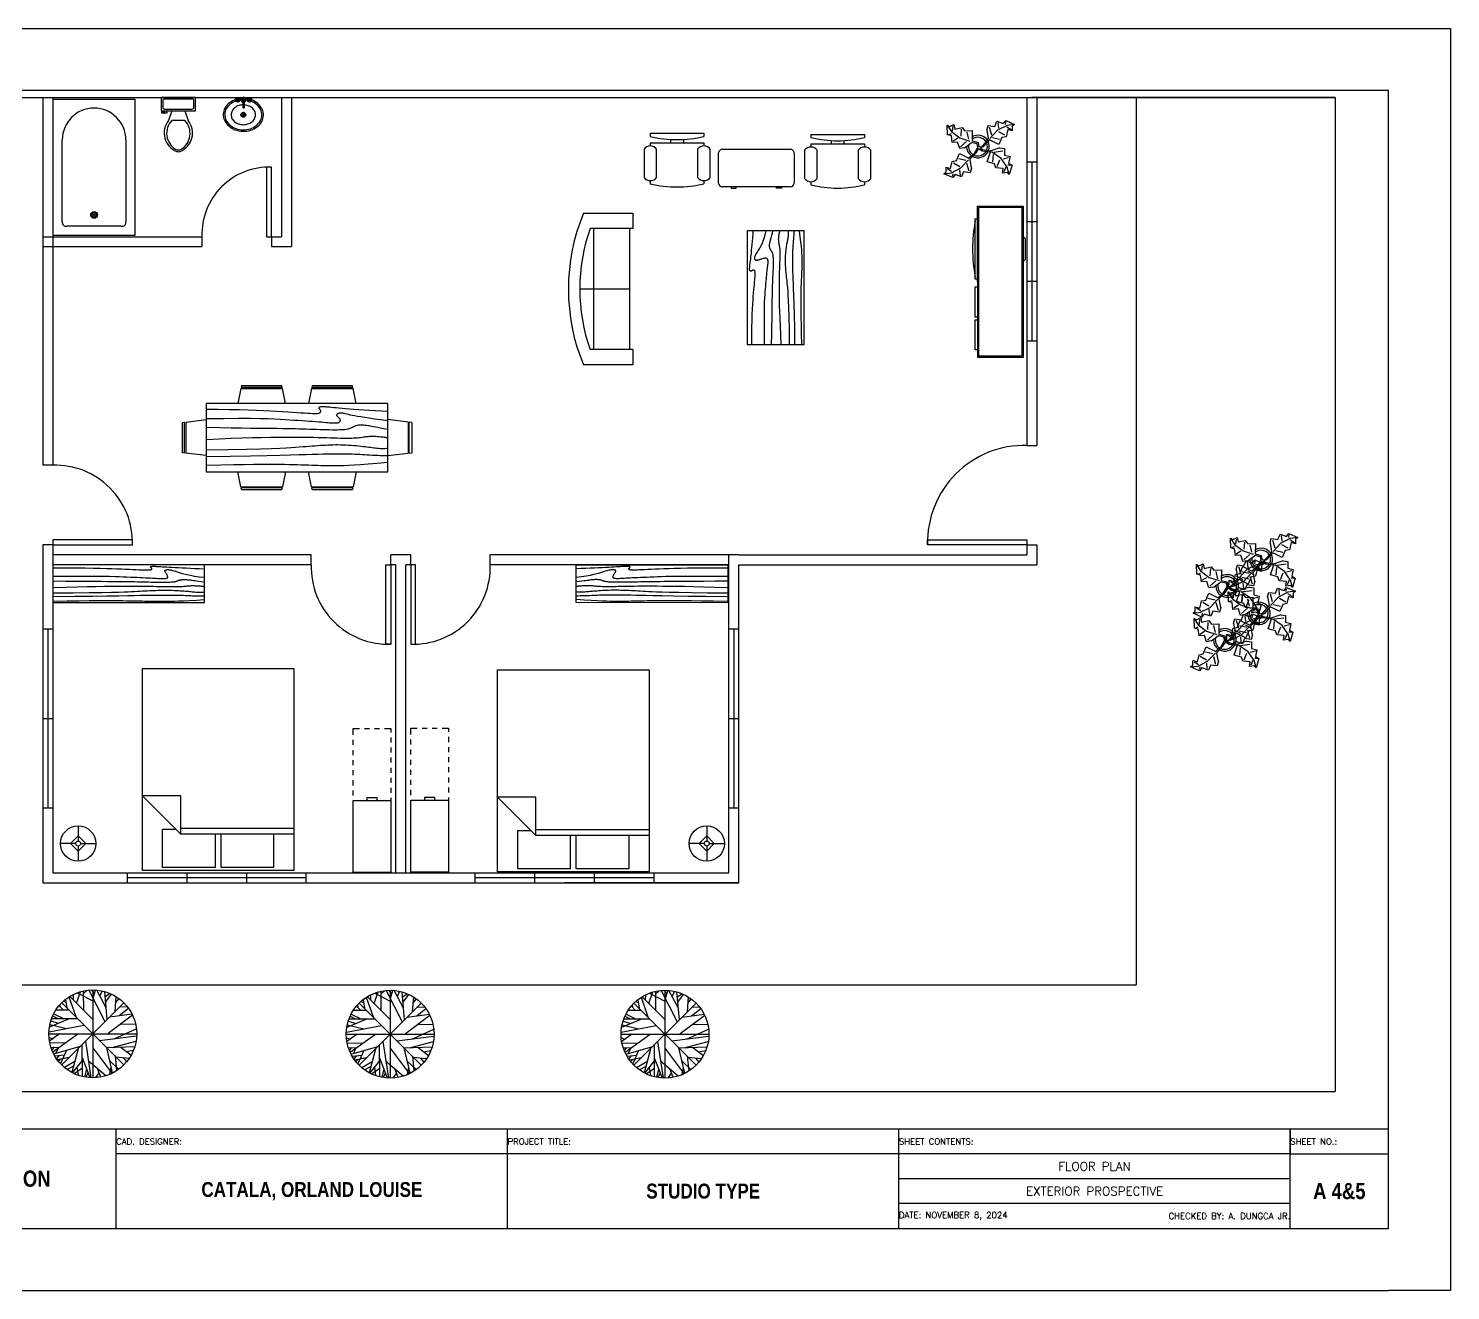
# Model space of a CAD drawing. Header units: millimetres. Extents: x 1647 to 2514, y 648 to 1156.
# Drawn here: x 1942 to 2514, y 648 to 1156 of the extents above; entities that cross this region are included whole.
import ezdxf

# ---------------------------------------------------------------- set-up
doc = ezdxf.new("R2010")
doc.units = ezdxf.units.MM
doc.styles.get("Standard").update_dxf_attribs({"font": 'swisscbo.ttf', "height": 6.5})

# ---------------------------------------------------------------- blocks, each defined once
blk = doc.blocks.new('Sofa - Roundback Loveseat 5 ft.')
at = {"linetype": 'Continuous'}
for p, q in [((0, -32.44198), (0, -5.99998)), ((-24, -33.99998), (-24, -11.46958)), ((-23.9998, -13.38178), (23.99986, -13.38178)), ((24.00004, -33.99998), (24.00004, -11.46958)), ((-24, -32.44198), (24.00004, -32.44198))]:
    blk.add_line(p, q, dxfattribs=at)
for points in [[(-24, -33.99998), (-30, -33.99998), (-30, -7.99998)], [(30.00004, -7.99998), (30.00004, -33.99998), (24.00004, -33.99998)]]:
    blk.add_lwpolyline(points, dxfattribs=at)
for centre, radius, start, end in [((0, -60.24998), 60.24998, 60.13715, 119.8628), ((0, -61.38438), 55.38444, 64.32083, 115.6792)]:
    blk.add_arc(centre, radius, start, end, dxfattribs=at)
blk = doc.blocks.new('Table - Rectangular Woodgrain 60 x 30 in.')
at = {"linetype": 'Continuous'}
for p, q in [((0, 0), (0, -30)), ((60, 0), (0, 0)), ((60, -30), (60, 0)), ((0, -30), (60, -30))]:
    blk.add_line(p, q, dxfattribs=at)
for points in [[(0, -2.4), (4.8155, -2.418), (9.0302, -2.4688), (12.709, -2.5477), (15.9167, -2.65), (18.7181, -2.7711), (21.1781, -2.9063), (23.3616, -3.0508), (25.3333, -3.2), (27.1477, -3.3495), (28.8172, -3.4958), (30.3437, -3.636), (31.7291, -3.7667), (32.9756, -3.8849), (34.0849, -3.9875), (35.059, -4.0714), (35.9, -4.1334), (36.6114, -4.1711), (37.2041, -4.1854), (37.6906, -4.1779), (38.0833, -4.15), (38.3948, -4.1034), (38.6375, -4.0396), (38.8239, -3.9602), (38.9666, -3.8667), (39.0764, -3.7608), (39.1573, -3.6448), (39.2116, -3.521), (39.2416, -3.3917), (39.2498, -3.2593), (39.2385, -3.1261), (39.21, -2.9944), (39.1666, -2.8667), (39.111, -2.7447), (39.0468, -2.6281), (38.978, -2.5163), (38.9083, -2.4083), (38.8418, -2.3035), (38.7823, -2.201), (38.7337, -2.1001), (38.7, -2), (38.6844, -1.9003), (38.6875, -1.8021), (38.7094, -1.707), (38.75, -1.6167), (38.8094, -1.5326), (38.8875, -1.4563), (38.9844, -1.3893), (39.1, -1.3333), (39.2351, -1.2896), (39.3937, -1.2583), (39.5804, -1.2396), (39.8, -1.2333), (40.057, -1.2396), (40.3562, -1.2583), (40.7023, -1.2896), (41.1, -1.3333), (41.5547, -1.3895), (42.0755, -1.4573), (42.6721, -1.5361), (43.3542, -1.625), (44.1316, -1.7233), (45.014, -1.8302), (46.0114, -1.9449), (47.1333, -2.0667), (48.3862, -2.1947), (49.7625, -2.3281), (51.2513, -2.4663), (52.8416, -2.6083), (54.5226, -2.7535), (56.2833, -2.9011), (58.1127, -3.0501), (60, -3.2)], [(0, -9.2), (6.5759, -9.0858), (11.9385, -9.0365), (16.2527, -9.0418), (19.6833, -9.0917), (22.3952, -9.1759), (24.5531, -9.2844), (26.322, -9.4069), (27.8666, -9.5333), (29.3241, -9.6553), (30.7203, -9.7719), (32.0532, -9.8837), (33.3208, -9.9917), (34.5213, -10.0965), (35.6526, -10.199), (36.7128, -10.2999), (37.7, -10.4), (38.6129, -10.4996), (39.4531, -10.5969), (40.223, -10.6895), (40.925, -10.775), (41.5613, -10.8512), (42.1344, -10.9156), (42.6465, -10.966), (43.1, -11), (43.4976, -11.0158), (43.8437, -11.0136), (44.143, -10.9942), (44.4, -10.9583), (44.6195, -10.9069), (44.8062, -10.8406), (44.9648, -10.7603), (45.1, -10.6667), (45.2155, -10.5598), (45.3114, -10.4365), (45.3871, -10.2929), (45.4416, -10.125), (45.4743, -9.929), (45.4844, -9.7011), (45.4709, -9.4371), (45.4333, -9.1333), (45.3716, -8.7883), (45.2896, -8.4104), (45.1919, -8.0107), (45.0833, -7.6), (44.9685, -7.1893), (44.8521, -6.7896), (44.7388, -6.4117), (44.6333, -6.0667), (44.54, -5.7628), (44.4614, -5.4979), (44.4001, -5.2675), (44.3583, -5.0667), (44.3384, -4.8909), (44.3427, -4.7354), (44.3736, -4.5956), (44.4333, -4.4667), (44.5236, -4.3453), (44.6427, -4.2333), (44.7884, -4.1339), (44.9583, -4.05), (45.1501, -3.9849), (45.3614, -3.9417), (45.59, -3.9234), (45.8333, -3.9333), (46.0915, -3.9749), (46.3734, -4.0531), (46.6906, -4.1736), (47.0542, -4.3417), (47.4756, -4.5629), (47.9661, -4.8427), (48.5372, -5.1866), (49.2, -5.6), (49.9676, -6.0844), (50.8594, -6.625), (51.8965, -7.2031), (53.1, -7.8), (54.491, -8.3969), (56.0906, -8.975), (57.9199, -9.5156), (60, -10)], [(0, -12.8), (5.1847, -12.9322), (9.6213, -13.0323), (13.3963, -13.1059), (16.5958, -13.1583), (19.3063, -13.1952), (21.614, -13.2219), (23.6054, -13.2439), (25.3666, -13.2667), (26.9728, -13.2947), (28.4531, -13.3281), (29.8256, -13.3663), (31.1083, -13.4083), (32.3191, -13.4535), (33.476, -13.501), (34.597, -13.5501), (35.7, -13.6), (36.7984, -13.6497), (37.8875, -13.6979), (38.9578, -13.743), (40, -13.7833), (41.0047, -13.8174), (41.9625, -13.8438), (42.864, -13.8607), (43.7, -13.8667), (44.4631, -13.8604), (45.1552, -13.8417), (45.7801, -13.8104), (46.3416, -13.7667), (46.8439, -13.7104), (47.2906, -13.6417), (47.6858, -13.5604), (48.0333, -13.4667), (48.3375, -13.3608), (48.6042, -13.2448), (48.8396, -13.121), (49.05, -12.9917), (49.2417, -12.8593), (49.4208, -12.7261), (49.5937, -12.5944), (49.7667, -12.4667), (49.9452, -12.3451), (50.1323, -12.2313), (50.3303, -12.1268), (50.5416, -12.0333), (50.7686, -11.9524), (51.0135, -11.8854), (51.2788, -11.8341), (51.5666, -11.8), (51.8785, -11.7843), (52.2116, -11.7865), (52.562, -11.8059), (52.926, -11.8417), (53.2998, -11.8931), (53.6795, -11.9594), (54.0614, -12.0397), (54.4416, -12.1333), (54.8223, -12.2401), (55.2293, -12.3625), (55.6942, -12.5037), (56.2489, -12.6667), (56.9251, -12.8547), (57.7545, -13.0708), (58.7689, -13.3182), (60, -13.6)], [(0, -18), (5.124, -17.7273), (9.6609, -17.5057), (13.6705, -17.3303), (17.2125, -17.1958), (20.3467, -17.0973), (23.1328, -17.0297), (25.6307, -16.9878), (27.9, -16.9667), (29.9928, -16.9617), (31.9302, -16.9703), (33.7254, -16.9907), (35.3917, -17.0208), (36.9423, -17.0588), (38.3906, -17.1026), (39.7499, -17.1503), (41.0333, -17.2), (42.2519, -17.2496), (43.4073, -17.2969), (44.4986, -17.3395), (45.525, -17.375), (46.4858, -17.4012), (47.3802, -17.4156), (48.2074, -17.416), (48.9667, -17.4), (49.6583, -17.3662), (50.2872, -17.3167), (50.8595, -17.2547), (51.3812, -17.1833), (51.8584, -17.1057), (52.2971, -17.025), (52.7034, -16.9443), (53.0833, -16.8667), (53.443, -16.7951), (53.789, -16.7313), (54.128, -16.6768), (54.4666, -16.6334), (54.8115, -16.6024), (55.1693, -16.5854), (55.5465, -16.5841), (55.95, -16.6), (56.3828, -16.6337), (56.8346, -16.6823), (57.2915, -16.7418), (57.7396, -16.8084), (58.165, -16.878), (58.5539, -16.9469), (58.8924, -17.0111), (59.1666, -17.0667), (59.3679, -17.1107), (59.5078, -17.1438), (59.6032, -17.1675), (59.6708, -17.1833), (59.7275, -17.193), (59.7901, -17.1979), (59.8753, -17.1998), (60, -17.2)], [(0, -22.4), (8.0098, -22.2501), (14.4094, -22.1011), (19.4168, -21.9535), (23.25, -21.8083), (26.1269, -21.6663), (28.2656, -21.5281), (29.884, -21.3947), (31.2, -21.2667), (32.3967, -21.1448), (33.5172, -21.0292), (34.5697, -20.9198), (35.5625, -20.8167), (36.5037, -20.7198), (37.4015, -20.6292), (38.2642, -20.5448), (39.1, -20.4667), (39.9164, -20.3951), (40.7187, -20.3313), (41.5117, -20.2768), (42.3, -20.2333), (43.0883, -20.2024), (43.8812, -20.1854), (44.6836, -20.1841), (45.5, -20.2), (46.3328, -20.234), (47.1747, -20.2844), (48.0163, -20.3488), (48.8479, -20.425), (49.66, -20.5106), (50.4429, -20.6031), (51.1872, -20.7004), (51.8833, -20.8), (52.5246, -20.8999), (53.1166, -20.9995), (53.6681, -21.0983), (54.1875, -21.1958), (54.6834, -21.2919), (55.1646, -21.3859), (55.6394, -21.4777), (56.1167, -21.5667), (56.6028, -21.6515), (57.0961, -21.7266), (57.5929, -21.7852), (58.0896, -21.8208), (58.5823, -21.8268), (59.0674, -21.7964), (59.5412, -21.723), (60, -21.6)], [(0, -25.2), (8.6355, -25.0504), (15.7026, -24.9031), (21.4049, -24.7606), (25.9458, -24.625), (29.529, -24.4988), (32.3578, -24.3844), (34.6359, -24.284), (36.5667, -24.2), (38.3213, -24.1341), (39.9417, -24.0854), (41.437, -24.0523), (42.8167, -24.0333), (44.0901, -24.0268), (45.2667, -24.0313), (46.3557, -24.0451), (47.3667, -24.0667), (48.309, -24.0947), (49.1928, -24.1287), (50.0284, -24.168), (50.826, -24.2125), (51.5959, -24.2617), (52.3483, -24.3151), (53.0935, -24.3725), (53.8417, -24.4334), (54.6009, -24.497), (55.3699, -24.561), (56.1454, -24.6226), (56.9239, -24.6792), (57.7021, -24.7279), (58.4764, -24.7662), (59.2435, -24.7911), (60, -24.8)], [(0, -28.8), (5.6867, -28.6681), (10.45, -28.5698), (14.407, -28.5012), (17.675, -28.4584), (20.3711, -28.4374), (22.6125, -28.4344), (24.5164, -28.4455), (26.2, -28.4667), (27.762, -28.4947), (29.2276, -28.5281), (30.6033, -28.5663), (31.8958, -28.6084), (33.1118, -28.6535), (34.2578, -28.7011), (35.3405, -28.7501), (36.3666, -28.8), (37.3443, -28.8497), (38.288, -28.8974), (39.2137, -28.9412), (40.1375, -28.9792), (41.0753, -29.0093), (42.0432, -29.0297), (43.0572, -29.0384), (44.1333, -29.0333), (45.2936, -29.0114), (46.5843, -28.9641), (48.0579, -28.8816), (49.7666, -28.7542), (51.7629, -28.5721), (54.0989, -28.3255), (56.8272, -28.0048), (60, -27.6)]]:
    blk.add_lwpolyline(points, dxfattribs=at)
blk = doc.blocks.new('Entertainment Center')
at = {"linetype": 'Continuous'}
for p, q in [((-4, 0), (-5, -1)), ((4, 0), (-4, 0)), ((5, -1), (4, 0)), ((-17, -19), (-17, -1)), ((-17, -1), (43, -1)), ((-16.5, -18.5), (-16.5, -1.5)), ((-16.5, -1.5), (42.5, -1.5)), ((42.5, -1.5), (42.5, -18.5)), ((43, -1), (43, -19)), ((43, -19), (-17, -19)), ((42.5, -18.5), (-16.5, -18.5)), ((-12, -20), (-12, -19)), ((12, -20), (-12, -20)), ((12, -19), (12, -20)), ((15, -20), (15, -19)), ((27, -20), (15, -20)), ((27, -19), (27, -20)), ((28, -20), (28, -19)), ((40, -20), (28, -20)), ((40, -19), (40, -20))]:
    blk.add_line(p, q, dxfattribs=at)
blk.add_arc((0, 40), 61, 259.6111, 280.3889, dxfattribs=at)
blk = doc.blocks.new('Plant - Rubber or Philodendron')
at = {"linetype": 'Continuous'}
for p, q in [((-16.2005, 11.4774), (-13.9899, 8.1064)), ((-16.2005, 11.4774), (-14.8639, 10.7964)), ((-16.0159, 6.3329), (-16.2005, 11.4774)), ((-14.8639, 10.7964), (-12.6195, 11.8975)), ((-13.9899, 8.1064), (-9.5434, 4.7185)), ((-13.3174, 8.325), (-13.0735, 11.0065)), ((-12.6195, 11.8975), (-12.1909, 9.4345)), ((-12.1909, 9.4345), (-8.3829, 10.3)), ((-8.8369, 9.409), (-9.0894, 5.6095)), ((-8.3829, 10.3), (-7.0549, 8.501)), ((-7.0549, 8.501), (-3.0284, 8.6941)), ((-4.8529, 4.012), (-5.7184, 7.82)), ((-3.0284, 8.6941), (-3.0709, 3.1041)), ((4.6914, 8.8812), (5.3859, 11.2828)), ((4.6914, 8.8812), (5.5014, 4.4831)), ((5.3859, 11.2828), (8.8871, 10.7908)), ((5.9878, 10.4842), (7.1971, 6.3869)), ((10.3916, 8.7942), (6.2847, 4.4028)), ((8.8871, 10.7908), (9.9809, 13.4933)), ((9.9809, 13.4933), (13.3837, 12.301)), ((15.3859, 11.3055), (10.3916, 8.7942)), ((10.5828, 12.6946), (10.8893, 9.7953)), ((14.2977, 6.1031), (10.9934, 7.9956)), ((13.3837, 12.301), (14.68, 13.9039)), ((14.5816, 13.2037), (14.3848, 11.8033)), ((14.68, 13.9039), (19.3848, 11.8146)), ((15.7909, 9.1065), (14.8995, 5.3044)), ((15.2875, 10.6053), (17.5907, 9.2105)), ((19.3848, 11.8146), (15.3859, 11.3055)), ((18.1925, 8.4119), (15.7909, 9.1065)), ((19.3848, 11.8146), (18.1868, 10.9119)), ((18.1868, 10.9119), (18.1925, 8.4119)), ((-14.0069, 5.8704), (-16.0159, 6.3329)), ((-15.3434, 6.5514), (-13.9984, 6.9884)), ((-13.5868, 2.2894), (-14.0069, 5.8704)), ((-10.6784, 2.491), (-13.5868, 2.2894)), ((-13.1329, 3.1804), (-10.6614, 4.727)), ((-9.5858, -0.8715), (-10.6784, 2.491)), ((-9.5434, 4.7185), (-4.1917, 2.9888)), ((-9.1318, 0.0195), (-5.9793, 2.9025)), ((-7.1228, -0.443), (-3.5248, 2.2131)), ((-3.5248, 2.2131), (-3.3011, 2.4355)), ((-3.3011, 2.4355), (-0.5306, 1.7947)), ((-3.0709, 3.1041), (0.0797, 2.3163)), ((-0.5306, 1.7947), (-0.2255, -0.5527)), ((-0.5306, 1.7947), (-0.5306, 1.7947)), ((0.0797, 2.3163), (0.4866, -0.031)), ((0.4866, -0.031), (2.1141, 0.2298)), ((2.1141, 0.2298), (5.4346, 3.9146)), ((6.1032, 3.6844), (2.8262, -0.031)), ((5.4346, 3.9146), (5.5014, 4.4831)), ((11.1089, 1.1958), (6.1032, 3.6844)), ((7.7005, 4.8881), (11.5025, 3.9967)), ((12.7005, 4.8994), (11.1089, 1.1958)), ((14.8995, 5.3044), (12.7005, 4.8994)), ((-13.5228, -7.6679), (-11.3237, -7.2629)), ((-11.3237, -7.2629), (-9.7321, -3.5593)), ((-6.3237, -7.2516), (-10.1257, -6.3602)), ((-9.7321, -3.5593), (-4.7264, -6.0479)), ((-7.1228, -0.443), (-9.5858, -0.8715)), ((-9.0148, -11.1577), (-4.9047, -6.8122)), ((-2.019, -3.6148), (-4.7264, -6.0479)), ((-4.1246, -6.8466), (-4.0579, -6.2781)), ((-3.3146, -11.2447), (-4.1246, -6.8466)), ((-4.0579, -6.2781), (-0.9375, -3.1608)), ((-2.019, -3.6148), (-0.2255, -0.5527)), ((-0.9375, -3.1608), (0.5883, -0.8135)), ((0.5883, -0.8135), (2.2447, -2.0916)), ((2.8262, -0.031), (1.3003, -0.5527)), ((1.3003, -0.5527), (2.4193, -1.4655)), ((2.2447, -2.0916), (6.7108, -2.6626)), ((2.4193, -1.4655), (6.895, -2.1175)), ((4.943, -7.9659), (6.7108, -2.6626)), ((11.6605, -0.5413), (6.895, -2.1175)), ((12.3677, -6.1981), (7.219, -2.6772)), ((8.125, -4.0768), (7.7715, -7.9659)), ((8.3544, -2.7453), (13.1973, -2.1704)), ((10.2463, -10.4408), (11.6605, -6.9053)), ((11.6605, -0.5413), (14.1354, -0.8948)), ((15.5496, -10.7943), (12.3677, -6.1981)), ((16.2567, -5.8446), (13.4283, -6.5517)), ((14.1354, -0.8948), (14.1354, -4.4304)), ((14.1354, -4.4304), (16.9638, -5.1375)), ((16.9638, -5.1375), (16.2567, -8.673)), ((-18.008, -14.1781), (-16.8101, -13.2754)), ((-18.008, -14.1781), (-14.0091, -13.669)), ((-13.3032, -16.2674), (-18.008, -14.1781)), ((-16.8157, -10.7754), (-14.4141, -11.4699)), ((-16.8101, -13.2754), (-16.8157, -10.7754)), ((-13.9107, -12.9688), (-16.2139, -11.574)), ((-14.4141, -11.4699), (-13.5228, -7.6679)), ((-14.0091, -13.669), (-9.0148, -11.1577)), ((-12.0069, -14.6645), (-13.3032, -16.2674)), ((-13.2048, -15.5672), (-13.008, -14.1668)), ((-12.921, -8.4665), (-9.6166, -10.359)), ((-8.6042, -15.8568), (-12.0069, -14.6645)), ((-9.206, -15.0581), (-9.5126, -12.1588)), ((-7.5103, -13.1543), (-8.6042, -15.8568)), ((-4.0092, -13.6463), (-7.5103, -13.1543)), ((-4.611, -12.8477), (-5.8203, -8.7504)), ((-3.3146, -11.2447), (-4.0092, -13.6463)), ((8.8321, -9.0266), (4.943, -7.9659)), ((9.5392, -11.1479), (8.8321, -9.0266)), ((13.4283, -11.5015), (9.5392, -11.1479)), ((13.0748, -13.9763), (13.4283, -11.5015)), ((15.5496, -13.6228), (13.0748, -13.9763)), ((14.8425, -10.7943), (13.7819, -13.2692)), ((16.6103, -14.6834), (15.5496, -10.7943)), ((16.6103, -14.6834), (15.5496, -13.6228)), ((17.3174, -9.7337), (15.9032, -9.7337)), ((16.2567, -8.673), (18.0245, -9.7337)), ((18.0245, -9.7337), (16.6103, -14.6834))]:
    blk.add_line(p, q, dxfattribs=at)
for centre, radius, start, end in [((0.0308, 0.1664), 6, 178.6147, 235.1169), ((0.0308, 0.1664), 5, 168.1647, 238.6725), ((0, 0), 6.1275, 34.37569, 120.1028), ((-0.0601, -0.2075), 5.2461, 33.82192, 124.9414), ((-0.2664, 0.1682), 5.2775, 338.4094, 20.03007), ((-0.098, 0.1364), 6.1288, 341.2017, 26.09184), ((-0.0234, 0.3825), 6.1492, 242.5812, 331.2714), ((-0.1102, 0.4886), 5.2883, 247.3711, 327.472)]:
    blk.add_arc(centre, radius, start, end, dxfattribs=at)
blk = doc.blocks.new('Chair - Desk')
at = {"linetype": 'Continuous'}
for p, q in [((-8.5, 0), (-8.5, -1)), ((-8.5, 0), (8.5, 0)), ((8.5, 0), (8.5, -1)), ((-8.5, -3), (-8.5, -4)), ((-8.5, -3), (8.5, -3)), ((-2, -3), (-2, -1.9355)), ((2, -1.9576), (2, -3)), ((8.5, -3), (8.5, -4)), ((-10.5, -5), (-10.5, -14)), ((-6.5, -14), (-6.5, -5)), ((6.5, -5), (6.5, -14)), ((10.5, -14), (10.5, -5)), ((-8.5, -15), (-8.5, -16)), ((8.5, -15), (8.5, -16))]:
    blk.add_line(p, q, dxfattribs=at)
for centre, radius, start, end in [((-8.5, -6.5), 2.5, 36.8699, 143.1301), ((0, 34.625), 36.625, 256.5803, 283.4197), ((8.5, -6.5), 2.5, 36.8699, 143.1301), ((-8.5, -12.5), 2.5, 216.8699, 323.1301), ((0, 19.625), 36.625, 256.5803, 283.4197), ((8.5, -12.5), 2.5, 216.8699, 323.1301)]:
    blk.add_arc(centre, radius, start, end, dxfattribs=at)
blk = doc.blocks.new('Desk - 30 x 60 in.')
at = {"linetype": 'Continuous'}
for p, q in [((-26.999995, 0), (26.999995, 0)), ((-29.999995, -27), (-29.999995, -3)), ((29.999995, -3), (29.999995, -27)), ((26.999995, -30), (-26.999995, -30)), ((-20.000005, -30), (-20.000005, -31)), ((-20.000005, -31), (-16.000005, -31)), ((-16.000005, -31), (-16.000005, -30)), ((15.999995, -31), (15.999995, -30)), ((19.999995, -31), (15.999995, -31)), ((19.999995, -30), (19.999995, -31))]:
    blk.add_line(p, q, dxfattribs=at)
for centre, start, end in [((-26.499995, -3.5), 98.1301, 171.8699), ((26.499995, -3.5), 8.130102, 81.8699), ((-26.499995, -26.5), 188.1301, 261.8699), ((26.499995, -26.5), 278.1301, 351.8699)]:
    blk.add_arc(centre, 3.535534, start, end, dxfattribs=at)
blk = doc.blocks.new('Dining Set - 36 x 72 in.')
at = {"linetype": 'Continuous'}
for p, q in [((-22.2343, 26.00059), (-23.4847, 17.99762)), ((-22.2304, 26), (-5.7608, 26)), ((-22, 27.5), (-22.1562, 26.50042)), ((-5.8416, 26.5), (-22.1534, 26.5)), ((-22, 27.5), (-6, 27.5)), ((-5.8437, 26.49966), (-6, 27.5)), ((-4.5152, 17.99762), (-5.7655, 25.99926)), ((5.7657, 26.00059), (4.5153, 17.99762)), ((5.7696, 26), (22.2392, 26)), ((6, 27.5), (5.8438, 26.50042)), ((22.1584, 26.5), (5.8466, 26.5)), ((6, 27.5), (22, 27.5)), ((22.1563, 26.49966), (22, 27.5)), ((23.4848, 17.99762), (22.2345, 25.99926)), ((36, 18), (-36, 18)), ((-36, 18), (-36, -18)), ((36, -18), (36, 18)), ((-45.5, 8), (-44.5004, 8.15617)), ((-45.5, 8), (-45.5, -8)), ((-44.5, -8.15843), (-44.5, 8.15338)), ((-44.0006, 8.23428), (-35.9976, 9.48474)), ((-44, 8.23041), (-44, -8.23915)), ((44.0006, 8.23428), (35.9976, 9.48474)), ((44, 8.23041), (44, -8.23915)), ((44.5, -8.15843), (44.5, 8.15338)), ((45.5, 8), (44.5005, 8.15617)), ((45.5, 8), (45.5, -8)), ((-44.4997, -8.15631), (-45.5, -8)), ((-35.9976, -9.48476), (-43.9993, -8.2345)), ((35.9976, -9.48476), (43.9993, -8.2345)), ((44.4997, -8.15631), (45.5, -8)), ((-36, -18), (36, -18)), ((-22.2343, -26.0006), (-23.4847, -17.99762)), ((-4.5152, -17.99762), (-5.7655, -25.99928)), ((5.7657, -26.0006), (4.5153, -17.99762)), ((23.4848, -17.99762), (22.2345, -25.99928)), ((-22.2304, -26), (-5.7608, -26)), ((-22, -27.5), (-22.1562, -26.50044)), ((-5.8416, -26.5), (-22.1534, -26.5)), ((-22, -27.5), (-6, -27.5)), ((-5.8437, -26.49967), (-6, -27.5)), ((5.7696, -26), (22.2392, -26)), ((6, -27.5), (5.8438, -26.50044)), ((22.1584, -26.5), (5.8466, -26.5)), ((6, -27.5), (22, -27.5)), ((22.1563, -26.49967), (22, -27.5))]:
    blk.add_line(p, q, dxfattribs=at)
for points in [[(-36, 15), (-31.1772, 14.97754), (-26.8079, 14.91406), (-22.8538, 14.81543), (-19.276, 14.6875), (-16.0362, 14.53613), (-13.0957, 14.36718), (-10.4159, 14.18652), (-7.9583, 14), (-5.6904, 13.81315), (-3.6035, 13.63021), (-1.6954, 13.45508), (0.0365, 13.29166), (1.5945, 13.14388), (2.9811, 13.01562), (4.1988, 12.9108), (5.25, 12.83333), (6.1393, 12.78613), (6.8802, 12.76823), (7.4883, 12.77767), (7.9792, 12.8125), (8.3685, 12.87077), (8.6719, 12.95052), (8.9049, 13.0498), (9.0833, 13.16666), (9.2205, 13.29899), (9.3216, 13.44401), (9.3895, 13.59879), (9.4271, 13.76041), (9.4373, 13.92594), (9.4232, 14.09245), (9.3875, 14.257), (9.3333, 14.41666), (9.2638, 14.56917), (9.1836, 14.71484), (9.0975, 14.85465), (9.0104, 14.98958), (8.9272, 15.1206), (8.8529, 15.2487), (8.7922, 15.37483), (8.75, 15.5), (8.7305, 15.62467), (8.7344, 15.74739), (8.7617, 15.86621), (8.8125, 15.97916), (8.8867, 16.08431), (8.9844, 16.17968), (9.1055, 16.26334), (9.25, 16.33333), (9.4189, 16.38802), (9.6172, 16.42708), (9.8506, 16.45052), (10.125, 16.45833), (10.4463, 16.45052), (10.8203, 16.42708), (11.2529, 16.38802), (11.75, 16.33333), (12.3184, 16.26318), (12.9694, 16.17838), (13.7151, 16.07991), (14.5677, 15.96875), (15.5395, 15.84586), (16.6426, 15.71224), (17.8893, 15.56884), (19.2917, 15.41666), (20.859, 15.25667), (22.5879, 15.08984), (24.4721, 14.91715), (26.5052, 14.73958), (28.6809, 14.5581), (30.9929, 14.3737), (33.4347, 14.18733), (36, 14)], [(-36, 10), (-28.9766, 10.14274), (-23.1725, 10.20442), (-18.4241, 10.19775), (-14.5677, 10.13541), (-11.4399, 10.03011), (-8.877, 9.89453), (-6.7154, 9.74137), (-4.7917, 9.58333), (-2.9698, 9.43082), (-1.2246, 9.28515), (0.4415, 9.14534), (2.026, 9.01041), (3.5266, 8.87939), (4.9408, 8.7513), (6.266, 8.62516), (7.5, 8.5), (8.6411, 8.37549), (9.6914, 8.2539), (10.6538, 8.13818), (11.5312, 8.03125), (12.3267, 7.93603), (13.043, 7.85547), (13.6831, 7.79248), (14.25, 7.75), (14.7471, 7.7303), (15.1797, 7.73307), (15.5537, 7.75732), (15.875, 7.80208), (16.1494, 7.86637), (16.3828, 7.94922), (16.5811, 8.04964), (16.75, 8.16666), (16.8944, 8.29915), (17.0143, 8.44531), (17.1089, 8.60319), (17.1771, 8.77083), (17.218, 8.94629), (17.2305, 9.1276), (17.2137, 9.31282), (17.1667, 9.5), (17.0895, 9.6875), (16.987, 9.875), (16.8649, 10.0625), (16.7292, 10.25), (16.5856, 10.4375), (16.4401, 10.625), (16.2985, 10.8125), (16.1667, 11), (16.05, 11.18733), (15.9518, 11.3737), (15.8752, 11.5581), (15.8229, 11.73958), (15.798, 11.91715), (15.8034, 12.08984), (15.842, 12.25667), (15.9167, 12.41666), (16.0295, 12.56836), (16.1784, 12.70833), (16.3605, 12.83268), (16.5729, 12.9375), (16.8127, 13.01888), (17.0768, 13.07291), (17.3625, 13.0957), (17.6667, 13.08333), (17.9894, 13.03312), (18.3418, 12.94726), (18.7382, 12.82918), (19.1927, 12.68229), (19.7195, 12.51001), (20.3327, 12.31575), (21.0465, 12.10294), (21.875, 11.875), (22.8357, 11.63354), (23.959, 11.37304), (25.2786, 11.08618), (26.8282, 10.76562), (28.6414, 10.40405), (30.752, 9.99414), (33.1936, 9.52856), (36, 9)], [(-36, 5.5), (-30.7157, 5.3348), (-26.069, 5.20963), (-21.9946, 5.11767), (-18.4271, 5.05208), (-15.3009, 5.00602), (-12.5508, 4.97265), (-10.1112, 4.94515), (-7.9167, 4.91666), (-5.909, 4.88167), (-4.0586, 4.83984), (-2.3429, 4.79215), (-0.7396, 4.73958), (0.7739, 4.6831), (2.22, 4.6237), (3.6213, 4.56233), (5, 4.5), (6.373, 4.43782), (7.7344, 4.3776), (9.0723, 4.32129), (10.375, 4.27083), (11.6309, 4.22819), (12.8281, 4.19531), (13.9551, 4.17415), (15, 4.16666), (15.954, 4.17448), (16.819, 4.19791), (17.6001, 4.23698), (18.3021, 4.29166), (18.9299, 4.36198), (19.4883, 4.44791), (19.9823, 4.54948), (20.4167, 4.66666), (20.7969, 4.79899), (21.1302, 4.94401), (21.4245, 5.09879), (21.6875, 5.26041), (21.9271, 5.42594), (22.1511, 5.59245), (22.3672, 5.757), (22.5834, 5.91666), (22.8065, 6.06868), (23.0404, 6.21093), (23.2879, 6.34147), (23.5521, 6.45833), (23.8358, 6.55957), (24.142, 6.64323), (24.4735, 6.70735), (24.8334, 6.75), (25.2235, 6.76969), (25.642, 6.76692), (26.0858, 6.74267), (26.5521, 6.69791), (27.0379, 6.63362), (27.5404, 6.55078), (28.0565, 6.45036), (28.5834, 6.33333), (29.1242, 6.19987), (29.7071, 6.04687), (30.3661, 5.87044), (31.1354, 5.66666), (32.0493, 5.43164), (33.142, 5.16146), (34.4475, 4.85221), (36, 4.5)], [(-36, -1), (-30.7915, -0.6591), (-26.0195, -0.38216), (-21.6519, -0.16284), (-17.6563, 0.00521), (-14.0005, 0.12833), (-10.6523, 0.21289), (-7.5796, 0.26522), (-4.75, 0.29166), (-2.134, 0.29793), (0.2878, 0.28711), (2.5317, 0.26163), (4.6146, 0.22396), (6.5529, 0.17651), (8.3633, 0.12174), (10.0623, 0.06209), (11.6667, 0), (13.1899, -0.06201), (14.6341, -0.1211), (15.9982, -0.17432), (17.2813, -0.21875), (18.4823, -0.25147), (19.6003, -0.26953), (20.6343, -0.27002), (21.5834, -0.25), (22.4481, -0.20768), (23.2357, -0.14584), (23.9549, -0.06836), (24.6146, 0.02083), (25.2235, 0.11784), (25.7904, 0.21875), (26.3241, 0.31966), (26.8334, 0.41666), (27.3265, 0.50618), (27.8099, 0.58593), (28.2894, 0.65397), (28.7709, 0.70833), (29.2601, 0.74707), (29.763, 0.76823), (30.2855, 0.76985), (30.8334, 0.75), (31.4088, 0.70784), (31.9994, 0.64713), (32.589, 0.57275), (33.1615, 0.48958), (33.7008, 0.4025), (34.1908, 0.3164), (34.6153, 0.23616), (34.9584, 0.16666), (35.2099, 0.11165), (35.3848, 0.07031), (35.504, 0.04069), (35.5886, 0.02083), (35.6594, 0.00879), (35.7377, 0.0026), (35.8442, 0.00032), (36, 0)], [(-36, -6.5), (-27.1843, -6.31267), (-20.084, -6.1263), (-14.469, -5.9419), (-10.1094, -5.76042), (-6.7752, -5.58285), (-4.2363, -5.41016), (-2.2629, -5.24333), (-0.625, -5.08334), (0.8708, -4.93099), (2.2715, -4.78646), (3.5872, -4.64974), (4.8281, -4.52084), (6.0046, -4.39974), (7.127, -4.28646), (8.2053, -4.18099), (9.25, -4.08334), (10.2705, -3.99382), (11.2734, -3.91407), (12.2647, -3.84603), (13.25, -3.79167), (14.2354, -3.75293), (15.2266, -3.73177), (16.2295, -3.73015), (17.25, -3.75), (18.2912, -3.79248), (19.3451, -3.85547), (20.4009, -3.93604), (21.4479, -4.03125), (22.4754, -4.13819), (23.4727, -4.25391), (24.4289, -4.37549), (25.3334, -4.5), (26.1785, -4.62492), (26.9694, -4.74935), (27.7145, -4.87281), (28.4219, -4.99479), (29.1, -5.11483), (29.7572, -5.23242), (30.4016, -5.34709), (31.0417, -5.45834), (31.6837, -5.56437), (32.3262, -5.65821), (32.9658, -5.73153), (33.599, -5.77604), (34.2224, -5.78345), (34.8327, -5.74545), (35.4264, -5.65373), (36, -5.5)], [(-36, -10), (-26.4022, -9.81299), (-18.4675, -9.62891), (-11.9839, -9.45069), (-6.7396, -9.28125), (-2.5226, -9.12354), (0.8789, -8.98047), (3.6769, -8.85498), (6.0833, -8.75), (8.2767, -8.66765), (10.3021, -8.60677), (12.1712, -8.56543), (13.8958, -8.54167), (15.4876, -8.53353), (16.9583, -8.53907), (18.3197, -8.55632), (19.5834, -8.58334), (20.7616, -8.61841), (21.8685, -8.66081), (22.9188, -8.71004), (23.9271, -8.76563), (24.9081, -8.82707), (25.8763, -8.89388), (26.8465, -8.96558), (27.8334, -9.04167), (28.8474, -9.12118), (29.8828, -9.20117), (30.93, -9.27824), (31.9792, -9.34896), (33.0205, -9.40991), (34.0443, -9.45768), (35.0407, -9.48885), (36, -9.5)], [(-36, -14.5), (-30.0881, -14.33513), (-25.0332, -14.21224), (-20.7312, -14.12647), (-17.0781, -14.07292), (-13.97, -14.04671), (-11.3027, -14.04297), (-8.9724, -14.05681), (-6.875, -14.08334), (-4.9224, -14.11833), (-3.0905, -14.16016), (-1.3709, -14.20785), (0.2448, -14.26042), (1.7647, -14.3169), (3.1973, -14.3763), (4.5507, -14.43767), (5.8333, -14.5), (7.0554, -14.5621), (8.235, -14.62175), (9.3922, -14.67652), (10.5469, -14.72396), (11.7192, -14.76164), (12.929, -14.78711), (14.1965, -14.79794), (15.5417, -14.79167), (16.9933, -14.76424), (18.6152, -14.70508), (20.4804, -14.60197), (22.6615, -14.44271), (25.2312, -14.21509), (28.2624, -13.9069), (31.8277, -13.50594), (36, -13)]]:
    blk.add_lwpolyline(points, dxfattribs=at)
blk = doc.blocks.new('Bed - Queen')
at = {"linetype": 'Continuous'}
for p, q in [((0, -80.00003), (0, 0)), ((0, 0), (59.99999, 0)), ((59.99999, 0), (59.99999, -80.00003)), ((7.99999, -1.2), (28.79998, -1.2)), ((7.99999, -14.4), (7.99999, -1.2)), ((28.79998, -1.2), (28.79998, -14.4)), ((31.19999, -1.2), (51.99999, -1.2)), ((31.19999, -14.4), (31.19999, -1.2)), ((51.99999, -1.2), (51.99999, -16.4)), ((0, -14.4), (44.8, -14.4)), ((44.8, -16.8), (0, -16.8)), ((59.99999, -29.6), (44.8, -14.4)), ((44.8, -14.4), (44.8, -29.6)), ((51.99999, -16.4), (46.79936, -16.4)), ((44.8, -29.6), (59.99999, -29.6)), ((59.99999, -80.00003), (0, -80.00003))]:
    blk.add_line(p, q, dxfattribs=at)
blk = doc.blocks.new('Lamp - Table')
at = {"linetype": 'Continuous'}
for p, q in [((0, 7), (0, 1)), ((-1, 0), (-7, 0)), ((0, 3), (-3, 0)), ((-3, 0), (0, -3)), ((3, 0), (0, 3)), ((0, -3), (3, 0)), ((1, 0), (7, 0)), ((0, -1), (0, -7))]:
    blk.add_line(p, q, dxfattribs=at)
for radius in [7, 1]:
    blk.add_circle((0, 0), radius, dxfattribs=at)
blk = doc.blocks.new('File Cabinet - Letter')
at = {"linetype": 'Continuous'}
for p, q in [((0, 0), (15, 0)), ((0, -28.5), (0, 0)), ((15, 0), (15, -28.5)), ((15, -28.5), (0, -28.5)), ((0, -29.5), (0, -28.5)), ((0, -33.5), (0, -31.5)), ((5.5, -28.5), (5.5, -29.5)), ((5.5, -29.5), (9.5, -29.5)), ((9.5, -29.5), (9.5, -28.5)), ((15, -30.5), (15, -32.5)), ((0, -37.5), (0, -35.5)), ((15, -34.5), (15, -36.5)), ((15, -38.5), (15, -40.5)), ((0, -41.5), (0, -39.5)), ((0, -45.5), (0, -43.5)), ((15, -42.5), (15, -44.5)), ((0, -49.5), (0, -47.5)), ((15, -46.5), (15, -48.5)), ((15, -50.5), (15, -52.5)), ((0, -53.5), (0, -51.5)), ((0, -57), (0, -55.5)), ((15, -54.5), (15, -57)), ((2.5, -57), (0, -57)), ((6.5, -57), (4.5, -57)), ((10.5, -57), (8.5, -57)), ((15, -57), (12.5, -57))]:
    blk.add_line(p, q, dxfattribs=at)
blk = doc.blocks.new('Bath Tub - 26 x 60 in.')
for p, q in [((8, -18), (10, -18)), ((9, -17), (9, -19))]:
    blk.add_line(p, q)
blk.add_lwpolyline([(0, -36), (0, 0), (60, 0), (60, -36)], close=True)
for points in [[(4, -30), (4, -6)], [(6, -4), (42, -4)], [(42, -32), (6, -32)]]:
    blk.add_lwpolyline(points)
for radius in [1.5, 1]:
    blk.add_circle((9, -18), radius)
for centre, radius, start, end in [((5.75, -5.75), 1.77, 81.8699, 188.1301), ((42, -18), 14, 270, 90), ((5.75, -30.25), 1.77, 171.8699, 278.1301)]:
    blk.add_arc(centre, radius, start, end)
blk = doc.blocks.new('Toilet - top')
for p, q in [((-10, -8.5), (-8, -8.5)), ((-10, -9.5), (-10, -8.5)), ((-8, -8.5), (-8, -8)), ((-7, -8), (-7, -9.5)), ((-4, -8), (-6, -14)), ((4, -8), (6, -14)), ((9.5, -6), (9.5, -2)), ((-7, -9.5), (-10, -9.5)), ((4, -14), (-4, -14))]:
    blk.add_line(p, q)
blk.add_lwpolyline([(10.5, -8), (10.5, 0), (-10.5, 0), (-10.5, -8)], close=True)
for points in [[(-9.5, -2), (-9.5, -6)], [(8.5, -1), (-8.5, -1)], [(-8.5, -7), (8.5, -7)]]:
    blk.add_lwpolyline(points)
for centre, radius, start, end in [((-8.62, -1.88), 0.884, 81.8699, 188.1301), ((-8.62, -6.12), 0.884, 171.8699, 278.1301), ((8.62, -1.88), 0.884, 351.8699, 98.1301), ((8.62, -6.12), 0.884, 261.8699, 8.1301), ((3.52, -21.58), 12.17, 141.46911, 247.97143), ((4.2, -21.82), 11.33, 136.36773, 238.94682), ((-3.52, -21.58), 12.17, 292.02843, 38.53071), ((-4.2, -21.82), 11.33, 301.05301, 43.63209), ((0, -27.88), 4, 245.73182, 294.26817), ((0, -29), 4, 254.86053, 285.13947)]:
    blk.add_arc(centre, radius, start, end)
blk = doc.blocks.new('Sink - Oval top')
for p, q in [((-1, 0), (1, 0)), ((0, 1), (0, -1))]:
    blk.add_line(p, q)
at = {"linetype": 'Continuous'}
for points in [[(-12.23, 0.39, 0.117634), (-11.46, -3.36, 0.104469), (-8.88, -6.8, 0.090016), (-5.08, -9.07, 0.08192), (-0.32, -10.02, 0.08192), (4.49, -9.38, 0.090016), (8.42, -7.36, 0.104469), (11.22, -4.09, 0.117634), (12.23, -0.39, 0.117634), (11.46, 3.36, 0.104469), (8.88, 6.8, 0.090016), (5.08, 9.07, 0.08192), (0.32, 10.02, 0.08192), (-4.49, 9.38, 0.090016), (-8.42, 7.36, 0.104469), (-11.22, 4.09, 0.117634)], [(-11.29, 0.16, 0.118622), (-10.52, -3.25, 0.104678), (-8.07, -6.36, 0.089562), (-4.54, -8.37, 0.081185), (-0.13, -9.15, 0.081185), (4.3, -8.49, 0.089562), (7.89, -6.58, 0.104678), (10.42, -3.55, 0.118622), (11.29, -0.16, 0.118622), (10.52, 3.25, 0.104678), (8.07, 6.36, 0.089562), (4.54, 8.37, 0.081185), (0.13, 9.15, 0.081185), (-4.3, 8.49, 0.089562), (-7.89, 6.58, 0.104678), (-10.42, 3.55, 0.118622)], [(-7.42, 0.08, 0.118283), (-6.91, -2.17, 0.104607), (-5.29, -4.21, 0.089718), (-2.97, -5.53, 0.081436), (-0.07, -6.04, 0.081436), (2.84, -5.59, 0.089718), (5.2, -4.33, 0.104607), (6.86, -2.32, 0.118283), (7.42, -0.08, 0.118283), (6.91, 2.17, 0.104607), (5.29, 4.21, 0.089718), (2.97, 5.53, 0.081436), (0.07, 6.04, 0.081436), (-2.84, 5.59, 0.089718), (-5.2, 4.33, 0.104607), (-6.86, 2.32, 0.118283)]]:
    blk.add_lwpolyline(points, format="xyb", close=True, dxfattribs=at)
for radius in [1.5, 1]:
    blk.add_circle((0, 0), radius)
blk = doc.blocks.new('Faucet - Bathroom top')
for p, q in [((-4.107, 0.125), (-4.375, 0.125)), ((-3.75, 0.4788), (-3.75, 0.75)), ((-3.5, 0.482), (-3.5, 0.75)), ((-3.1461, 0.125), (-2.875, 0.125)), ((3.143, 0.125), (2.875, 0.125)), ((3.5, 0.4788), (3.5, 0.75)), ((3.75, 0.482), (3.75, 0.75)), ((4.1039, 0.125), (4.375, 0.125)), ((-4.1039, -0.125), (-4.375, -0.125)), ((-3.75, -0.4821), (-3.75, -0.75)), ((-3.5, -0.4789), (-3.5, -0.75)), ((-3.143, -0.125), (-2.875, -0.125)), ((-0.5, -0.8639), (-0.5, -4.5)), ((0.5, -4.5), (0.5, -0.8631)), ((3.1461, -0.125), (2.875, -0.125)), ((3.5, -0.4821), (3.5, -0.75)), ((3.75, -0.4789), (3.75, -0.75)), ((4.107, -0.125), (4.375, -0.125))]:
    blk.add_line(p, q)
for centre, radius in [((-3.625, 0), 1.375), ((-4.625, 0), 0.2795), ((-3.625, 0), 0.5), ((-3.625, 1), 0.2795), ((-2.625, 0), 0.2795), ((0, 0), 0.5), ((3.625, 0), 1.375), ((2.625, 0), 0.2795), ((3.625, 0), 0.5), ((3.625, 1), 0.2795), ((4.625, 0), 0.2795), ((-3.625, -1), 0.2795), ((3.625, -1), 0.2795)]:
    blk.add_circle(centre, radius)
for centre, radius, start, end in [((-3.625, 0), 1, 105.2407, 164.2093), ((-3.625, 0), 1, 16.44125, 74.07887), ((0, 0), 1.5, 289.6514, 250.3603), ((0, 0), 1, 300.3431, 239.7554), ((3.625, 0), 1, 106.12, 164.0884), ((3.625, 0), 1, 16.23422, 73.90469), ((-3.625, 0), 1, 196.2342, 253.9047), ((-3.625, 0), 1, 286.12, 344.0884), ((0, -4.5), 0.5, 180, 0), ((3.625, 0), 1, 196.4413, 254.0789), ((3.625, 0), 1, 285.2407, 344.2093)]:
    blk.add_arc(centre, radius, start, end)
blk = doc.blocks.new('Tree - deciduous plan')
for p, q in [((-12.5388, 54.9406), (-7.9613, 59.4546)), ((-12.3627, 32.1443), (-12.5388, 58.7776)), ((-5.3205, 59.6806), (16.5105, 16.7963)), ((2.426, 54.9406), (-1.4472, 59.9056)), ((0, 59.9996), (0, -60)), ((0.4894, 48.6208), (3.6584, 59.6806)), ((18.2711, 35.5298), (5.419, 59.6806)), ((9.8203, 51.5549), (12.8133, 58.5516)), ((-43.8768, 36.4326), (-44.405, 40.2696)), ((42, 42), (-42, -42)), ((42, -42), (-42, 42)), ((-40.1797, 44.558), (-36.4825, 43.2038)), ((-37.0107, 47.0408), (-35.25, 35.5298)), ((-32.6092, 50.4264), (-23.2782, 23.5674)), ((-31.2008, 51.1035), (-0.2149, 20.1818)), ((-26.4472, 46.5894), (-26.2712, 53.8116)), ((-22.0458, 42.0753), (-16.5881, 57.6486)), ((-21.1656, 55.8436), (-0.0388, 45.0094)), ((19.6795, 19.5047), (16.3344, 57.6486)), ((17.0387, 51.1035), (23.2006, 55.1666)), ((17.7429, 43.6552), (25.4894, 54.2636)), ((31.6513, 50.8778), (30.2429, 30.5643)), ((31.1232, 42.5267), (35.8767, 48.1693)), ((-32.2571, 20.6333), (-59.1937, 9.348)), ((-56.0247, 20.859), (-20.8134, 20.859)), ((-54.7923, 24.4702), (-47.75, 21.0847)), ((-53.2078, 27.4044), (-40.1797, 20.859)), ((-49.8627, 32.8214), (-32.7853, 32.8214)), ((-45.8134, 38.2383), (-40.5318, 33.0471)), ((54.3626, 25.3731), (20.9119, 0.3198)), ((23.3767, 23.3417), (53.3063, 27.4044)), ((36.2288, 25.1474), (48.9049, 35.0784)), ((37.1091, 37.1098), (46.6161, 37.5612)), ((-59.7219, 2.8025), (-12.0106, 12.0565)), ((-58.6656, 12.7336), (-35.9543, 7.5424)), ((-57.081, 17.9248), (-47.0458, 14.7649)), ((-54.6162, -24.7335), (-20.2853, 0.0941)), ((29.3626, -6.6771), (59.4682, 7.091)), ((38.5175, 13.4107), (58.2359, 13.6364)), ((-60, 0), (60, 0)), ((-59.7219, -4.8714), (-54.2641, -6.6771)), ((-45.2853, -0.1316), (-59.0177, -10.0627)), ((-58.4895, -12.3197), (-36.4825, -11.6426)), ((-57.081, -18.4138), (-45.2853, -17.9624)), ((-52.6797, -18.188), (-55.4966, -22.0251)), ((-53.2078, -27.442), (-16.7641, -16.6081)), ((-47.2219, -19.3166), (-50.2148, -26.3135)), ((-14.8275, -15.0282), (-14.6515, -57.6865)), ((-10.074, -10.0627), (-2.5036, -59.7178)), ((-0.0388, -19.0909), (25.8415, -53.8495)), ((9.2922, -9.1598), (59.6443, -2.8401)), ((18.6232, -18.6394), (26.7218, -53.3981)), ((18.7992, -18.6394), (57.3556, -17.2853)), ((26.3697, -18.4138), (58.9401, -9.8369)), ((38.1654, -18.188), (52.426, -29.0219)), ((-38.9472, -29.0219), (-51.4472, -30.6018)), ((-46.5177, -30.1504), (-49.5106, -33.536)), ((-32.4331, -32.4075), (-48.1021, -35.5674)), ((-43.7008, -34.6645), (-46.6937, -37.373)), ((-35.9543, -22.4765), (-44.0529, -40.5329)), ((-24.6867, -37.8244), (-38.7712, -45.7241)), ((-19.9331, -20.2194), (-28.5599, -52.721)), ((-14.6515, -36.2445), (-27.6797, -52.9467)), ((-14.6515, -32.1818), (-3.912, -59.4922)), ((-6.2008, -36.2445), (17.919, -57.0094)), ((22.8485, -36.4702), (35.3485, -48.4326)), ((30.419, -30.1504), (32.3556, -50.0125)), ((31.4753, -31.279), (49.6091, -33.3103)), ((41.5105, -32.6332), (46.088, -38.0501)), ((45.9119, -24.0564), (55.595, -22.2508)), ((-26.2712, -43.9185), (-34.7219, -48.6583)), ((-14.6515, -47.3041), (-25.0388, -54.3009)), ((-21.5177, -45.4984), (-19.9331, -56.1065)), ((-8.4895, -47.5298), (-11.4825, -58.5893)), ((-6.3768, -52.721), (-9.3698, -58.815)), ((8.4119, -53.1724), (3.8344, -59.4922)), ((5.9471, -46.6269), (10.5246, -58.5893)), ((24.7852, -44.8213), (23.0246, -54.978))]:
    blk.add_line(p, q)
blk.add_circle((0, 0), 60)

msp = doc.modelspace()

# ---------------------------------------------------------------- linework, layer by layer
for p, q in [((1751.98, 1155.55), (2513.98, 1155.55)), ((2513.98, 1155.55), (2513.98, 647.55)), ((2513.98, 1155.55), (2513.98, 1130.55)), ((2488.98, 1130.55), (1776.98, 1130.55)), ((1827.5, 1127.72), (2467.5, 1127.72)), ((1827.5, 1127.72), (1947.5, 1127.72)), ((1907.5, 1127.72), (1947.5, 1127.72)), ((1947.5, 1127.72), (1947.5, 979.72)), ((1947.5, 1127.72), (1947.5, 1067.72)), ((1947.5, 1127.72), (1947.5, 1127.72)), ((1947.5, 1127.72), (2047.5, 1127.72)), ((1947.5, 1127.72), (2047.5, 1127.72)), ((1947.5, 1127.72), (1947.5, 1067.72)), ((1951.5, 1127.72), (1951.5, 979.72)), ((2043.5, 1127.72), (2043.5, 1071.72)), ((2047.5, 1127.72), (2047.5, 1070.29)), ((2343.5, 1127.72), (2343.5, 987.72)), ((2347.5, 1127.72), (2345.5, 1127.72)), ((2467.5, 1127.72), (2347.5, 1127.72)), ((2387.5, 1127.72), (2347.5, 1127.72)), ((2347.5, 1127.72), (2347.5, 987.72)), ((2347.5, 1127.72), (2347.5, 1127.72)), ((2467.5, 1127.72), (2387.5, 1127.72)), ((2467.5, 1127.72), (2387.5, 1127.72)), ((2387.5, 1127.72), (2387.5, 770.56)), ((2467.5, 1127.72), (2467.5, 727.72)), ((2467.5, 1127.72), (2467.5, 1127.72)), ((2488.98, 712.55), (2488.98, 1130.55)), ((2039.5, 1099.72), (2037.5, 1099.72)), ((2037.5, 1099.72), (2037.5, 1071.72)), ((2039.5, 1071.72), (2039.5, 1099.72)), ((2347.5, 1101.7), (2343.5, 1101.7)), ((2345.5, 1101.7), (2345.5, 1029.7)), ((2347.5, 1077.7), (2343.5, 1077.7)), ((1947.5, 1071.72), (2011.5, 1071.72)), ((2011.5, 1071.72), (2011.5, 1067.72)), ((2037.5, 1071.72), (2043.5, 1071.72)), ((2039.5, 1071.72), (2039.5, 1067.72)), ((2039.5, 1071.72), (2043.5, 1071.72)), ((2047.5, 1070.29), (2047.5, 1067.72)), ((1947.5, 1067.72), (2011.5, 1067.72)), ((2039.5, 1067.72), (2047.5, 1067.72)), ((2347.5, 1053.7), (2343.5, 1053.7)), ((2347.5, 1029.7), (2343.5, 1029.7)), ((2343.5, 987.72), (2347.5, 987.72)), ((1951.5, 979.72), (1947.5, 979.72)), ((1951.5, 947.72), (1947.5, 947.72)), ((1947.5, 947.72), (1947.5, 811.72)), ((1983.5, 949.72), (1951.5, 949.72)), ((1951.5, 949.72), (1951.5, 947.72)), ((1951.5, 947.72), (1951.5, 815.72)), ((1951.5, 947.72), (1983.5, 947.72)), ((1983.5, 947.72), (1983.5, 949.72)), ((2303.5, 947.72), (2303.5, 949.72)), ((2303.5, 949.72), (2343.5, 949.72)), ((2343.5, 947.72), (2303.5, 947.72)), ((2343.5, 949.72), (2343.5, 947.72)), ((2343.5, 947.72), (2347.5, 947.72)), ((2343.5, 947.72), (2343.5, 943.72)), ((2347.5, 947.72), (2347.5, 939.72)), ((2055.5, 943.72), (1951.5, 943.72)), ((2055.5, 939.72), (1951.5, 939.72)), ((2055.5, 939.72), (2055.5, 943.72)), ((2085.5, 907.72), (2085.5, 939.72)), ((2085.5, 939.72), (2087.5, 939.72)), ((2087.5, 939.72), (2087.5, 943.72)), ((2095.5, 943.72), (2087.5, 943.72)), ((2089.5, 939.72), (2087.5, 939.72)), ((2087.5, 939.72), (2087.5, 907.72)), ((2089.5, 815.72), (2089.5, 939.72)), ((2093.5, 815.72), (2093.5, 939.72)), ((2095.5, 939.72), (2093.5, 939.72)), ((2095.5, 939.72), (2095.5, 943.72)), ((2095.5, 939.72), (2095.5, 907.72)), ((2097.5, 939.72), (2095.5, 939.72)), ((2097.5, 907.72), (2097.5, 939.72)), ((2223.5, 943.72), (2127.5, 943.72)), ((2127.5, 939.72), (2127.5, 943.72)), ((2223.5, 939.72), (2127.5, 939.72)), ((2227.5, 943.72), (2223.5, 943.72)), ((2223.5, 939.72), (2223.5, 943.72)), ((2223.5, 815.72), (2223.5, 939.72)), ((2227.5, 943.72), (2305.3, 943.72)), ((2227.5, 811.72), (2227.5, 939.72)), ((2227.5, 939.72), (2305.3, 939.72)), ((2305.3, 943.72), (2343.5, 943.72)), ((2305.3, 939.72), (2347.5, 939.72)), ((1951.5, 913.72), (1947.5, 913.72)), ((1949.5, 913.72), (1949.5, 841.72)), ((2227.5, 913.72), (2223.5, 913.72)), ((2225.5, 913.72), (2225.5, 841.72)), ((2087.5, 907.72), (2085.5, 907.72)), ((2095.5, 907.72), (2097.5, 907.72)), ((1951.5, 877.72), (1947.5, 877.72)), ((2227.5, 877.72), (2223.5, 877.72)), ((2227.5, 811.72), (2227.5, 877.72)), ((1951.5, 841.72), (1947.5, 841.72)), ((2227.5, 841.72), (2223.5, 841.72)), ((1951.5, 815.72), (2223.5, 815.72)), ((1951.5, 815.72), (2091.5, 815.72)), ((1981.5, 811.72), (1981.5, 815.72)), ((1981.5, 813.76), (2053.5, 813.76)), ((2005.5, 811.72), (2005.5, 815.72)), ((2029.5, 811.72), (2029.5, 815.72)), ((2053.5, 811.72), (2053.5, 815.72)), ((2121.5, 811.72), (2121.5, 815.72)), ((2121.5, 813.76), (2193.5, 813.76)), ((2145.5, 811.72), (2145.5, 815.72)), ((2169.5, 811.72), (2169.5, 815.72)), ((2193.5, 811.72), (2193.5, 815.72)), ((1947.5, 811.72), (2227.5, 811.72)), ((1947.5, 811.72), (1949.25, 811.72)), ((1947.5, 811.72), (1949.25, 811.72)), ((1947.5, 811.72), (2017.5, 811.72)), ((1949.25, 811.72), (1951, 811.72)), ((1949.25, 811.72), (1951, 811.72)), ((2227.5, 811.72), (2157.5, 811.72)), ((1907.5, 770.56), (2387.5, 770.56)), ((1827.5, 727.72), (2467.5, 727.72)), ((2488.98, 712.55), (1776.98, 712.55)), ((1976.98, 672.55), (1976.98, 712.55)), ((2134.48, 672.55), (2134.48, 712.55)), ((2291.98, 672.55), (2291.98, 712.55)), ((2449.48, 672.55), (2449.48, 712.55)), ((2449.48, 712.55), (2449.48, 702.55)), ((2488.98, 672.55), (2488.98, 712.55)), ((2449.48, 702.55), (1976.98, 702.55)), ((2449.48, 702.55), (2488.98, 702.55)), ((2449.48, 692.55), (2291.98, 692.55)), ((2449.48, 682.55), (2291.98, 682.55)), ((1776.98, 672.55), (2488.98, 672.55)), ((1776.98, 647.55), (1976.98, 647.55)), ((1976.98, 647.55), (2134.48, 647.55)), ((2134.48, 647.55), (2291.98, 647.55)), ((2291.98, 647.55), (2449.48, 647.55)), ((2291.98, 647.55), (2291.98, 647.55)), ((2449.48, 647.55), (2488.98, 647.55)), ((2513.98, 647.55), (2488.98, 647.55))]:
    msp.add_line(p, q)
at = {"color": 242, "true_color": 0xcd2027}
for centre, radius, start, end in [((2038.5, 1072.72), 27.02, 87.8789, 182.1211), ((2342.5, 948.72), 39.01, 88.5312, 181.4688), ((1952.5, 948.72), 31.02, 358.1524, 91.8476), ((2086.5, 938.72), 31.02, 178.1524, 271.8476), ((2096.5, 938.72), 31.02, 268.1524, 1.8476)]:
    msp.add_arc(centre, radius, start, end, dxfattribs=at)

# ---------------------------------------------------------------- block references
for name, p, xscale, yscale, zscale in [('Toilet - top', (2002, 1127.73), 0.6604, 0.6604, 0.6604), ('Faucet - Bathroom top', (2028.24, 1126.85), 0.6604, 0.6604, 0.6604), ('Sink - Oval top', (2028.15, 1120.8), 0.6604, 0.6604, 0.6604), ('Table - Rectangular Woodgrain 60 x 30 in.', (1951.5, 939.72), 1.016, 0.508, 0.7619999999999999), ('Lamp - Table', (1961.68, 827.48), 1.016, 1.016, 1.27), ('Lamp - Table', (2214.63, 827.48), 1.016, 1.016, 1.27), ('Tree - deciduous plan', (1967.55, 750.87), 0.29464, 0.29464, 0.4064), ('Tree - deciduous plan', (2087.25, 750.74), 0.29464, 0.29464, 0.4064), ('Tree - deciduous plan', (2197.84, 750.74), 0.29464, 0.29464, 0.4064)]:
    msp.add_blockref(name, p, dxfattribs=dict(at, xscale=xscale, yscale=yscale, zscale=zscale))
for name, p, xscale, yscale, zscale, rotation in [('Bath Tub - 26 x 60 in.', (1951.63, 1072.27), 0.9143999999999999, 0.9143999999999999, 0.9143999999999999, 90), ('Table - Rectangular Woodgrain 60 x 30 in.', (2223.12, 939.58), -1.016, 0.5080000000000001, 0.7619999999999999, 359.8866630655727), ('Bed - Queen', (2048.47, 816.62), 1.016, 1.016, 12.7, 180), ('Bed - Queen', (2191.42, 816.12), 1.016, 1.016, 12.7, 180), ('File Cabinet - Letter', (2087.55, 815.85), 1.016, 1.016, 1.016, 180), ('File Cabinet - Letter', (2110.77, 816.02), 1.016, 1.016, 1.016, 180)]:
    msp.add_blockref(name, p, dxfattribs=dict(at, xscale=xscale, yscale=yscale, zscale=zscale, rotation=rotation))
at = {"color": 114, "true_color": 0x139b48, "xscale": 0.7619999999999999, "yscale": 0.7619999999999999, "zscale": 0.7619999999999999}
msp.add_blockref('Plant - Rubber or Philodendron', (2323.76, 1107.89), dxfattribs=at)
msp.add_blockref('Plant - Rubber or Philodendron', (2323.76, 1107.89), dxfattribs=at)
for name, p, xscale, yscale, zscale in [('Chair - Desk', (2202.73, 1113.35), 1.27, 1.27, 1.27), ('Chair - Desk', (2267.34, 1112.9), 1.27, 1.27, 1.27), ('Desk - 30 x 60 in.', (2234.58, 1106.98), 0.508, 0.508, 0.508), ('Dining Set - 36 x 72 in.', (2049.73, 990.87), 1.016, 0.7619999999999999, 1.016), ('Plant - Rubber or Philodendron', (2437.75, 941.66), 0.7619999999999999, 0.7619999999999999, 0.7619999999999999), ('Plant - Rubber or Philodendron', (2424.07, 931.02), 0.7619999999999999, 0.7619999999999999, 0.7619999999999999), ('Plant - Rubber or Philodendron', (2436.77, 919.99), 0.7619999999999999, 0.7619999999999999, 0.7619999999999999), ('Plant - Rubber or Philodendron', (2423.1, 909.34), 0.7619999999999999, 0.7619999999999999, 0.7619999999999999)]:
    msp.add_blockref(name, p, dxfattribs=dict(xscale=xscale, yscale=yscale, zscale=zscale))
for name, p, xscale, yscale, zscale, rotation in [('Entertainment Center', (2342.98, 1066.79), 1.016, 1.016, 1.016, 270.0227590464733), ('Sofa - Roundback Loveseat 5 ft.', (2158.97, 1050.66), 1.016, 0.7619999999999999, 0.7619999999999999, 90), ('Table - Rectangular Woodgrain 60 x 30 in.', (2230.94, 1028.38), 0.7619999999999999, 0.7619999999999999, 0.7619999999999999, 90)]:
    msp.add_blockref(name, p, dxfattribs=dict(xscale=xscale, yscale=yscale, zscale=zscale, rotation=rotation))

# ---------------------------------------------------------------- texts
for s, width, insert, char_height, attachment_point in [('{\\Fromans|c0;CAD. DESIGNER:}', 157.5, (1976.98, 707.55), 2.5, 4), ('{\\Fromans|c0;PROJECT TITLE:}', 157.5, (2134.48, 707.55), 2.5, 4), ('{\\Fromans|c0;SHEET CONTENTS:}', 157.5, (2291.98, 707.55), 2.5, 4), ('{\\Fromans|c0;SHEET NO.:}', 39.5, (2449.48, 707.55), 2.5, 4), ('{\\Fromanc|c0;FLOOR PLAN}', 157.5, (2370.73, 697.55), 3.5, 5), ('SYSTEMS PLUS COLLEGE FOUNDATION', 200, (1876.98, 692.55), 6.5, 5), ('CATALA, ORLAND LOUISE', 157.5, (2055.73, 687.55), 6, 5), ('STUDIO TYPE', 157.5, (2213.23, 687.55), 6, 5), ('{\\Fromanc|c0;EXTERIOR PROSPECTIVE}', 157.5, (2370.73, 687.55), 3.5, 5), ('A 4&5', 39.5, (2469.23, 687.55), 6.5, 5), ('{\\Fromans|c0;DATE: NOVEMBER 8, 2024}', 157.5, (2291.98, 677.55), 2.5, 4), ('{\\Fromans|c0;CHECKED BY: A. DUNGCA JR.}', 157.5, (2449.48, 677.55), 2.5, 6)]:
    msp.add_mtext_dynamic_manual_height_columns(s, width=width, gutter_width=32.5, heights=[0], dxfattribs=dict(insert=insert, char_height=char_height, attachment_point=attachment_point))

doc.saveas('drawing.dxf')
